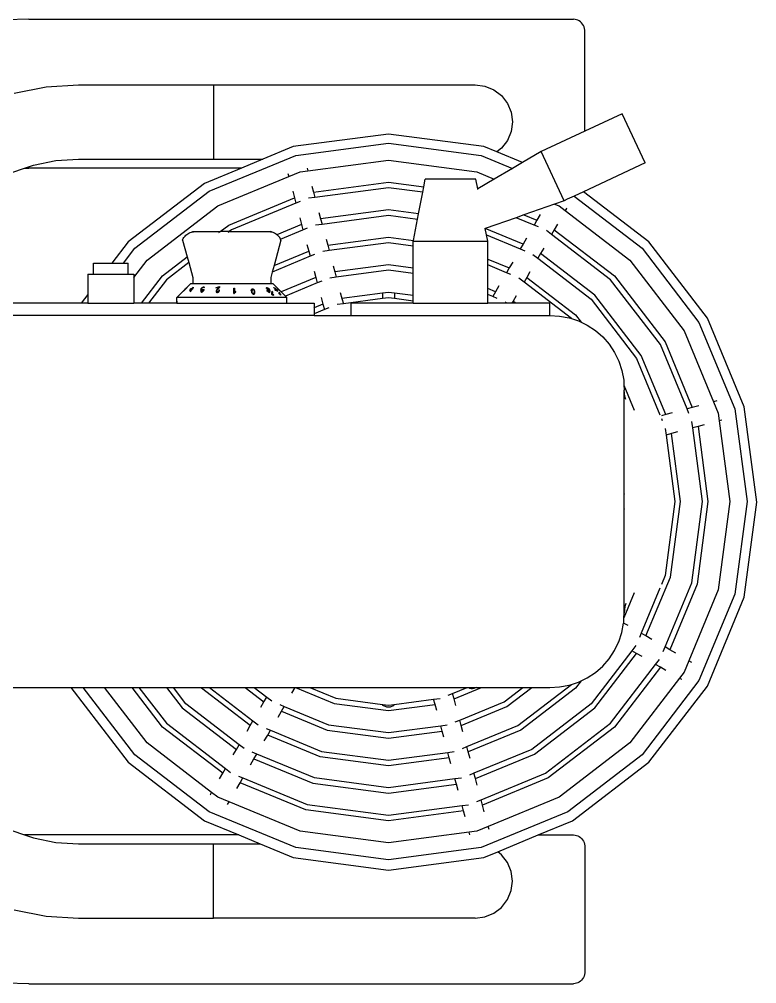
# Model space of a CAD drawing. Header units: centimetres. Extents: x -377814 to 22192, y -2203 to 213441.
# Drawn here: x 11869.94 to 11900.57, y -1903.89 to -1863.8 of the extents above; entities that cross this region are included whole.
import ezdxf

# ---------------------------------------------------------------- set-up
doc = ezdxf.new("R2010")
doc.units = ezdxf.units.CM
doc.header["$LTSCALE"] = 25.4
doc.layers.add('Maquinas', color=200, linetype='Continuous')

msp = doc.modelspace()

# ---------------------------------------------------------------- linework, layer by layer
at = {"layer": 'Maquinas'}
for p, q in [((11870.334, -1863.802), (11869.379, -1863.82)), ((11870.334, -1863.802), (11886.036, -1863.802)), ((11874.538, -1863.802), (11874.538, -1863.806)), ((11886.036, -1863.806), (11886.036, -1863.802)), ((11886.036, -1863.802), (11892.964, -1863.802)), ((11893.026, -1863.806), (11892.964, -1863.802)), ((11893.086, -1863.819), (11893.026, -1863.806)), ((11893.145, -1863.841), (11893.086, -1863.819)), ((11893.2, -1863.871), (11893.145, -1863.841)), ((11893.252, -1863.908), (11893.2, -1863.871)), ((11893.298, -1863.952), (11893.252, -1863.908)), ((11893.339, -1864.003), (11893.298, -1863.952)), ((11893.373, -1864.059), (11893.339, -1864.003)), ((11893.401, -1864.12), (11893.373, -1864.059)), ((11893.421, -1864.183), (11893.401, -1864.12)), ((11893.433, -1864.25), (11893.421, -1864.183)), ((11893.437, -1864.317), (11893.433, -1864.25)), ((11893.437, -1868.45), (11893.437, -1864.317)), ((11871.05, -1866.611), (11872.395, -1866.523)), ((11872.395, -1866.523), (11878.001, -1866.523)), ((11878.001, -1866.523), (11888.884, -1866.523)), ((11878.001, -1866.523), (11878.001, -1869.615)), ((11888.884, -1866.523), (11889.284, -1866.576)), ((11869.728, -1866.874), (11871.05, -1866.611)), ((11889.284, -1866.576), (11889.657, -1866.73)), ((11889.657, -1866.73), (11889.977, -1866.976)), ((11889.977, -1866.976), (11890.223, -1867.296)), ((11890.223, -1867.296), (11890.377, -1867.669)), ((11890.377, -1867.669), (11890.43, -1868.069)), ((11894.986, -1867.728), (11893.437, -1868.45)), ((11895.94, -1869.773), (11894.986, -1867.728)), ((11890.43, -1868.069), (11890.377, -1868.469)), ((11890.377, -1868.469), (11890.223, -1868.842)), ((11893.437, -1868.45), (11891.617, -1869.299)), ((11885.277, -1868.573), (11881.318, -1869.094)), ((11881.422, -1869.46), (11885.277, -1868.952)), ((11889.236, -1869.094), (11885.277, -1868.573)), ((11885.277, -1868.952), (11889.132, -1869.46)), ((11890.223, -1868.842), (11889.977, -1869.162)), ((11881.318, -1869.094), (11880.06, -1869.615)), ((11889.775, -1869.317), (11889.236, -1869.094)), ((11889.977, -1869.162), (11889.775, -1869.317)), ((11890.839, -1869.758), (11889.775, -1869.317)), ((11891.617, -1869.299), (11890.839, -1869.758)), ((11892.571, -1871.344), (11891.617, -1869.299)), ((11870.528, -1869.861), (11871.454, -1869.677)), ((11871.454, -1869.677), (11872.395, -1869.615)), ((11872.395, -1869.615), (11878.001, -1869.615)), ((11877.83, -1870.948), (11881.422, -1869.46)), ((11878.001, -1869.615), (11880.06, -1869.615)), ((11880.06, -1869.615), (11879.167, -1869.985)), ((11881.923, -1870.103), (11885.277, -1869.661)), ((11885.277, -1869.661), (11888.949, -1870.145)), ((11889.132, -1869.46), (11890.432, -1869.998)), ((11890.839, -1869.758), (11890.432, -1869.998)), ((11869.634, -1870.164), (11870.152, -1869.988)), ((11870.152, -1869.988), (11870.528, -1869.861)), ((11870.152, -1869.988), (11870.334, -1869.985)), ((11879.167, -1869.985), (11870.334, -1869.985)), ((11874.538, -1869.981), (11874.538, -1869.985)), ((11879.167, -1869.985), (11877.629, -1870.622)), ((11881.133, -1870.341), (11881.606, -1870.145)), ((11881.606, -1870.145), (11881.923, -1870.103)), ((11881.894, -1869.994), (11881.923, -1870.103)), ((11888.949, -1870.145), (11889.674, -1870.445)), ((11890.432, -1869.998), (11889.674, -1870.445)), ((11895.94, -1869.773), (11893.377, -1870.968)), ((11878.185, -1871.562), (11881.133, -1870.341)), ((11881.098, -1870.209), (11881.133, -1870.341)), ((11886.741, -1870.769), (11886.803, -1870.449)), ((11888.905, -1870.449), (11886.803, -1870.449)), ((11888.983, -1870.854), (11888.905, -1870.449)), ((11889.674, -1870.445), (11888.983, -1870.854)), ((11877.629, -1870.622), (11874.461, -1873.053)), ((11874.746, -1873.315), (11877.83, -1870.948)), ((11881.297, -1870.951), (11881.37, -1871.225)), ((11882.092, -1870.733), (11882.16, -1870.987)), ((11882.16, -1870.987), (11885.277, -1870.577)), ((11885.277, -1870.805), (11882.219, -1871.208)), ((11885.277, -1870.577), (11886.741, -1870.769)), ((11886.698, -1870.992), (11885.277, -1870.805)), ((11886.698, -1870.992), (11886.741, -1870.769)), ((11888.987, -1870.876), (11888.983, -1870.854)), ((11878.642, -1872.354), (11881.37, -1871.225)), ((11881.37, -1871.225), (11881.429, -1871.446)), ((11882.219, -1871.208), (11881.953, -1871.243)), ((11882.16, -1870.987), (11882.219, -1871.208)), ((11886.527, -1871.885), (11886.698, -1870.992)), ((11892.571, -1871.344), (11892.179, -1871.483)), ((11892.706, -1871.281), (11892.571, -1871.344)), ((11892.988, -1871.15), (11892.706, -1871.281)), ((11893.377, -1870.968), (11892.988, -1871.15)), ((11892.988, -1871.15), (11895.809, -1873.315)), ((11896.093, -1873.053), (11893.377, -1870.968)), ((11875.247, -1873.816), (11878.185, -1871.562)), ((11881.429, -1871.446), (11878.757, -1872.552)), ((11881.614, -1871.369), (11881.429, -1871.446)), ((11885.277, -1871.72), (11882.456, -1872.092)), ((11886.527, -1871.885), (11885.277, -1871.72)), ((11892.179, -1871.483), (11890.899, -1871.935)), ((11892.179, -1871.483), (11892.37, -1871.562)), ((11892.37, -1871.562), (11892.623, -1871.756)), ((11892.676, -1871.667), (11892.623, -1871.756)), ((11892.623, -1871.756), (11895.307, -1873.816)), ((11892.676, -1871.667), (11892.68, -1871.659)), ((11881.593, -1872.056), (11881.666, -1872.33)), ((11882.388, -1871.838), (11882.456, -1872.092)), ((11882.456, -1872.092), (11882.515, -1872.313)), ((11882.515, -1872.313), (11885.277, -1871.949)), ((11885.277, -1871.949), (11886.484, -1872.108)), ((11886.313, -1873.001), (11886.484, -1872.108)), ((11886.484, -1872.108), (11886.527, -1871.885)), ((11890.579, -1872.048), (11889.299, -1872.5)), ((11890.899, -1871.935), (11890.579, -1872.048)), ((11891.325, -1872.357), (11890.579, -1872.048)), ((11890.899, -1871.935), (11891.439, -1872.158)), ((11891.439, -1872.158), (11891.325, -1872.357)), ((11891.581, -1871.913), (11891.439, -1872.158)), ((11878.291, -1872.624), (11878.642, -1872.354)), ((11878.757, -1872.552), (11878.664, -1872.624)), ((11881.666, -1872.33), (11880.639, -1872.755)), ((11880.794, -1872.936), (11881.725, -1872.551)), ((11881.666, -1872.33), (11881.725, -1872.551)), ((11881.725, -1872.551), (11881.91, -1872.474)), ((11882.249, -1872.348), (11882.515, -1872.313)), ((11889.299, -1872.5), (11889.295, -1872.478)), ((11890.867, -1873.149), (11889.299, -1872.5)), ((11889.35, -1872.766), (11889.299, -1872.5)), ((11891.509, -1872.433), (11891.325, -1872.357)), ((11892.166, -1872.549), (11892.051, -1872.747)), ((11892.297, -1872.321), (11892.166, -1872.549)), ((11892.166, -1872.549), (11894.66, -1874.463)), ((11876.722, -1872.978), (11876.734, -1872.943)), ((11876.734, -1872.943), (11876.751, -1872.909)), ((11876.751, -1872.909), (11876.772, -1872.875)), ((11876.772, -1872.875), (11876.797, -1872.842)), ((11876.797, -1872.842), (11876.828, -1872.81)), ((11876.828, -1872.81), (11876.862, -1872.779)), ((11876.862, -1872.779), (11876.9, -1872.749)), ((11876.9, -1872.749), (11876.943, -1872.721)), ((11876.943, -1872.721), (11876.989, -1872.694)), ((11876.989, -1872.694), (11877.039, -1872.669)), ((11877.039, -1872.669), (11877.092, -1872.645)), ((11877.092, -1872.645), (11877.148, -1872.624)), ((11877.148, -1872.624), (11878.291, -1872.624)), ((11877.148, -1872.645), (11877.148, -1872.669)), ((11878.233, -1872.669), (11878.263, -1872.645)), ((11878.664, -1872.624), (11878.291, -1872.624)), ((11878.636, -1872.645), (11878.605, -1872.669)), ((11878.664, -1872.624), (11880.384, -1872.624)), ((11880.44, -1872.645), (11880.384, -1872.624)), ((11880.384, -1872.645), (11880.384, -1872.669)), ((11880.493, -1872.669), (11880.44, -1872.645)), ((11880.542, -1872.694), (11880.493, -1872.669)), ((11880.589, -1872.721), (11880.542, -1872.694)), ((11880.631, -1872.749), (11880.589, -1872.721)), ((11880.639, -1872.755), (11880.631, -1872.749)), ((11880.669, -1872.779), (11880.639, -1872.755)), ((11880.704, -1872.81), (11880.669, -1872.779)), ((11880.734, -1872.842), (11880.704, -1872.81)), ((11880.76, -1872.875), (11880.734, -1872.842)), ((11880.781, -1872.909), (11880.76, -1872.875)), ((11880.794, -1872.936), (11880.781, -1872.909)), ((11880.797, -1872.943), (11880.794, -1872.936)), ((11880.809, -1872.978), (11880.797, -1872.943)), ((11882.684, -1872.942), (11882.752, -1873.197)), ((11882.752, -1873.197), (11885.277, -1872.864)), ((11885.277, -1872.864), (11886.313, -1873.001)), ((11889.35, -1872.766), (11890.753, -1873.347)), ((11889.4, -1873.025), (11889.35, -1872.766)), ((11891.009, -1872.904), (11890.867, -1873.149)), ((11892.051, -1872.747), (11891.839, -1872.584)), ((11894.499, -1874.625), (11892.051, -1872.747)), ((11874.461, -1873.053), (11873.781, -1873.939)), ((11874.267, -1873.939), (11874.746, -1873.315)), ((11876.722, -1872.978), (11876.914, -1873.681)), ((11880.809, -1872.978), (11880.522, -1874.031)), ((11881.889, -1873.161), (11881.962, -1873.435)), ((11882.752, -1873.197), (11882.811, -1873.418)), ((11885.277, -1873.093), (11882.811, -1873.418)), ((11886.308, -1873.229), (11885.277, -1873.093)), ((11886.308, -1873.025), (11886.313, -1873.001)), ((11886.308, -1873.229), (11886.308, -1873.025)), ((11886.308, -1873.025), (11889.4, -1873.025)), ((11886.308, -1874.144), (11886.308, -1873.229)), ((11889.4, -1873.769), (11889.4, -1873.025)), ((11890.867, -1873.149), (11890.753, -1873.347)), ((11890.753, -1873.347), (11890.937, -1873.424)), ((11891.725, -1873.311), (11891.594, -1873.54)), ((11895.809, -1873.315), (11898.176, -1876.399)), ((11898.524, -1876.221), (11896.093, -1873.053)), ((11875.894, -1874.463), (11876.914, -1873.681)), ((11876.914, -1873.681), (11876.978, -1873.917)), ((11882.021, -1873.655), (11880.446, -1874.308)), ((11880.522, -1874.031), (11881.962, -1873.435)), ((11881.962, -1873.435), (11882.021, -1873.655)), ((11882.206, -1873.579), (11882.021, -1873.655)), ((11882.811, -1873.418), (11882.545, -1873.453)), ((11889.4, -1873.769), (11890.295, -1874.14)), ((11889.4, -1874.014), (11889.4, -1873.769)), ((11891.267, -1873.575), (11891.479, -1873.738)), ((11891.594, -1873.54), (11891.479, -1873.738)), ((11891.479, -1873.738), (11893.69, -1875.434)), ((11893.851, -1875.272), (11891.594, -1873.54)), ((11873.022, -1874.392), (11873.022, -1873.939)), ((11873.022, -1873.939), (11873.781, -1873.939)), ((11873.781, -1873.939), (11874.267, -1873.939)), ((11874.267, -1873.939), (11874.456, -1873.939)), ((11874.456, -1874.392), (11874.456, -1873.939)), ((11874.695, -1874.535), (11875.247, -1873.816)), ((11876.978, -1873.917), (11876.056, -1874.625)), ((11876.978, -1873.917), (11877.148, -1874.536)), ((11880.522, -1874.031), (11880.446, -1874.308)), ((11882.98, -1874.047), (11883.048, -1874.302)), ((11885.277, -1874.008), (11883.048, -1874.302)), ((11886.308, -1874.144), (11885.277, -1874.008)), ((11886.308, -1874.373), (11886.308, -1874.144)), ((11890.181, -1874.338), (11889.4, -1874.014)), ((11889.4, -1874.996), (11889.4, -1874.014)), ((11890.295, -1874.14), (11890.181, -1874.338)), ((11890.437, -1873.895), (11890.295, -1874.14)), ((11895.307, -1873.816), (11897.562, -1876.754)), ((11872.783, -1874.392), (11872.783, -1875.24)), ((11872.783, -1874.392), (11873.022, -1874.392)), ((11873.022, -1874.392), (11874.456, -1874.392)), ((11874.456, -1874.392), (11874.695, -1874.392)), ((11874.695, -1874.392), (11874.695, -1874.535)), ((11874.695, -1874.535), (11874.695, -1875.602)), ((11875.021, -1875.602), (11875.894, -1874.463)), ((11877.148, -1874.536), (11877.148, -1874.801)), ((11880.446, -1874.308), (11880.384, -1874.536)), ((11880.384, -1874.536), (11880.384, -1874.801)), ((11882.258, -1874.539), (11880.818, -1875.136)), ((11882.185, -1874.266), (11882.258, -1874.539)), ((11882.258, -1874.539), (11882.317, -1874.76)), ((11883.107, -1874.523), (11882.842, -1874.558)), ((11883.048, -1874.302), (11883.107, -1874.523)), ((11885.277, -1874.237), (11883.107, -1874.523)), ((11886.308, -1874.373), (11885.277, -1874.237)), ((11886.308, -1875.288), (11886.308, -1874.373)), ((11890.365, -1874.414), (11890.181, -1874.338)), ((11890.907, -1874.728), (11890.695, -1874.565)), ((11891.022, -1874.53), (11890.907, -1874.728)), ((11891.153, -1874.302), (11891.022, -1874.53)), ((11891.022, -1874.53), (11893.043, -1876.081)), ((11894.66, -1874.463), (11896.769, -1877.211)), ((11876.056, -1874.625), (11875.307, -1875.602)), ((11877.053, -1874.801), (11876.484, -1875.373)), ((11876.874, -1874.983), (11876.885, -1874.972)), ((11876.876, -1874.979), (11876.902, -1874.953)), ((11876.907, -1874.948), (11876.878, -1874.977)), ((11876.89, -1874.967), (11876.88, -1874.981)), ((11876.885, -1874.972), (11876.894, -1874.963)), ((11876.902, -1874.953), (11876.89, -1874.967)), ((11876.894, -1874.963), (11876.9, -1874.955)), ((11876.9, -1874.955), (11876.905, -1874.95)), ((11877.148, -1874.801), (11877.053, -1874.801)), ((11877.072, -1875.017), (11877.169, -1874.932)), ((11877.142, -1874.968), (11877.072, -1875.03)), ((11877.077, -1875.071), (11877.142, -1874.968)), ((11877.169, -1874.944), (11877.123, -1875.017)), ((11880.384, -1874.801), (11877.148, -1874.801)), ((11877.169, -1874.932), (11877.169, -1874.944)), ((11877.496, -1874.996), (11877.52, -1874.968)), ((11877.52, -1874.968), (11877.535, -1874.956)), ((11877.541, -1874.968), (11877.532, -1874.976)), ((11877.535, -1874.956), (11877.55, -1874.944)), ((11877.55, -1874.961), (11877.541, -1874.968)), ((11877.55, -1874.944), (11877.564, -1874.935)), ((11877.554, -1874.959), (11877.55, -1874.961)), ((11877.565, -1874.954), (11877.554, -1874.959)), ((11877.564, -1874.935), (11877.572, -1874.932)), ((11877.578, -1874.952), (11877.565, -1874.954)), ((11877.572, -1874.932), (11877.577, -1874.929)), ((11877.577, -1874.929), (11877.589, -1874.926)), ((11877.588, -1874.956), (11877.578, -1874.952)), ((11877.594, -1874.968), (11877.588, -1874.956)), ((11877.589, -1874.926), (11877.599, -1874.926)), ((11877.622, -1874.948), (11877.594, -1874.968)), ((11877.599, -1874.926), (11877.608, -1874.928)), ((11877.608, -1874.928), (11877.615, -1874.932)), ((11877.615, -1874.932), (11877.619, -1874.939)), ((11877.619, -1874.939), (11877.622, -1874.948)), ((11878.114, -1874.957), (11878.172, -1874.936)), ((11878.114, -1874.982), (11878.114, -1874.957)), ((11878.163, -1874.964), (11878.114, -1874.982)), ((11878.224, -1874.947), (11878.163, -1874.964)), ((11878.172, -1874.936), (11878.262, -1874.91)), ((11878.174, -1875.042), (11878.241, -1874.963)), ((11878.18, -1875.001), (11878.212, -1874.964)), ((11878.212, -1874.964), (11878.224, -1874.947)), ((11878.252, -1874.946), (11878.241, -1874.963)), ((11878.259, -1874.929), (11878.252, -1874.946)), ((11878.262, -1874.919), (11878.259, -1874.929)), ((11878.262, -1874.91), (11878.262, -1874.919)), ((11878.847, -1875.201), (11878.847, -1874.974)), ((11878.847, -1874.974), (11878.862, -1874.974)), ((11878.862, -1874.974), (11878.874, -1874.975)), ((11878.874, -1874.975), (11878.874, -1875.152)), ((11880.212, -1874.975), (11880.213, -1874.967)), ((11880.213, -1874.967), (11880.216, -1874.961)), ((11880.216, -1874.961), (11880.222, -1874.957)), ((11880.222, -1874.957), (11880.23, -1874.956)), ((11880.23, -1874.956), (11880.241, -1874.958)), ((11880.241, -1874.958), (11880.255, -1874.963)), ((11880.255, -1874.963), (11880.271, -1874.972)), ((11880.271, -1874.972), (11880.289, -1874.985)), ((11880.491, -1874.801), (11880.384, -1874.801)), ((11880.491, -1874.801), (11880.818, -1875.136)), ((11880.52, -1874.95), (11880.551, -1874.978)), ((11880.52, -1874.959), (11880.52, -1874.95)), ((11880.54, -1874.978), (11880.52, -1874.959)), ((11880.551, -1874.96), (11880.578, -1874.986)), ((11880.551, -1874.978), (11880.551, -1874.963)), ((11880.625, -1874.936), (11880.628, -1874.939)), ((11880.63, -1874.942), (11880.626, -1874.938)), ((11880.628, -1874.939), (11880.633, -1874.944)), ((11880.637, -1874.949), (11880.63, -1874.942)), ((11880.633, -1874.944), (11880.636, -1874.947)), ((11880.636, -1874.947), (11880.649, -1874.961)), ((11880.636, -1874.95), (11880.638, -1874.953)), ((11880.646, -1874.959), (11880.637, -1874.949)), ((11880.644, -1874.957), (11880.638, -1874.951)), ((11880.638, -1874.953), (11880.644, -1874.96)), ((11880.653, -1874.966), (11880.644, -1874.957)), ((11880.644, -1874.96), (11880.654, -1874.97)), ((11880.658, -1874.97), (11880.646, -1874.959)), ((11880.649, -1874.961), (11880.667, -1874.979)), ((11880.667, -1874.979), (11880.653, -1874.966)), ((11880.657, -1874.969), (11880.654, -1874.966)), ((11880.654, -1874.97), (11880.667, -1874.984)), ((11880.655, -1874.967), (11880.658, -1874.969)), ((11880.661, -1874.972), (11880.657, -1874.969)), ((11880.658, -1874.969), (11880.662, -1874.974)), ((11880.671, -1874.983), (11880.658, -1874.97)), ((11880.667, -1874.978), (11880.661, -1874.972)), ((11880.662, -1874.974), (11880.668, -1874.98)), ((11882.317, -1874.76), (11880.995, -1875.308)), ((11882.502, -1874.684), (11882.317, -1874.76)), ((11889.865, -1874.885), (11889.723, -1875.13)), ((11892.88, -1876.242), (11890.907, -1874.728)), ((11896.571, -1877.326), (11894.499, -1874.625)), ((11872.783, -1875.24), (11872.505, -1875.602)), ((11872.783, -1875.24), (11872.783, -1875.602)), ((11876.486, -1875.555), (11876.484, -1875.373)), ((11881.059, -1875.373), (11876.484, -1875.373)), ((11876.759, -1875.097), (11876.763, -1875.093)), ((11876.762, -1875.094), (11876.759, -1875.097)), ((11876.768, -1875.088), (11876.762, -1875.093)), ((11876.763, -1875.093), (11876.769, -1875.087)), ((11876.776, -1875.081), (11876.768, -1875.088)), ((11876.88, -1874.981), (11876.769, -1875.093)), ((11876.769, -1875.091), (11876.858, -1875.001)), ((11876.769, -1875.087), (11876.778, -1875.079)), ((11876.788, -1875.07), (11876.776, -1875.081)), ((11876.778, -1875.079), (11876.789, -1875.068)), ((11876.801, -1875.056), (11876.788, -1875.07)), ((11876.788, -1875.067), (11876.791, -1875.065)), ((11876.791, -1875.066), (11876.788, -1875.068)), ((11876.789, -1875.068), (11876.801, -1875.056)), ((11876.791, -1875.065), (11876.795, -1875.061)), ((11876.795, -1875.062), (11876.791, -1875.066)), ((11876.795, -1875.061), (11876.801, -1875.055)), ((11876.801, -1875.056), (11876.795, -1875.062)), ((11876.817, -1875.041), (11876.801, -1875.056)), ((11876.801, -1875.056), (11876.814, -1875.043)), ((11876.801, -1875.055), (11876.808, -1875.048)), ((11876.808, -1875.049), (11876.801, -1875.056)), ((11876.808, -1875.048), (11876.816, -1875.04)), ((11876.816, -1875.041), (11876.808, -1875.049)), ((11876.814, -1875.043), (11876.828, -1875.029)), ((11876.816, -1875.04), (11876.825, -1875.031)), ((11876.825, -1875.031), (11876.816, -1875.041)), ((11876.817, -1875.041), (11876.849, -1875.008)), ((11876.85, -1875.006), (11876.825, -1875.031)), ((11876.825, -1875.031), (11876.848, -1875.008)), ((11876.85, -1875.007), (11876.828, -1875.029)), ((11876.848, -1875.008), (11876.859, -1874.997)), ((11876.849, -1875.008), (11876.863, -1874.995)), ((11876.87, -1874.986), (11876.85, -1875.007)), ((11876.863, -1874.993), (11876.85, -1875.006)), ((11876.858, -1875.001), (11876.863, -1874.994)), ((11876.859, -1874.997), (11876.869, -1874.987)), ((11876.873, -1874.983), (11876.863, -1874.993)), ((11876.863, -1874.995), (11876.874, -1874.983)), ((11876.863, -1874.994), (11876.87, -1874.986)), ((11876.869, -1874.987), (11876.876, -1874.979)), ((11876.875, -1874.98), (11876.873, -1874.983)), ((11876.878, -1874.977), (11876.875, -1874.98)), ((11877.035, -1875.049), (11877.014, -1875.068)), ((11877.014, -1875.08), (11877.044, -1875.054)), ((11877.014, -1875.068), (11877.014, -1875.073)), ((11877.014, -1875.073), (11877.014, -1875.08)), ((11877.044, -1875.041), (11877.035, -1875.049)), ((11877.044, -1875.017), (11877.072, -1874.992)), ((11877.044, -1875.017), (11877.044, -1875.039)), ((11877.044, -1875.054), (11877.044, -1875.111)), ((11877.044, -1875.128), (11877.067, -1875.109)), ((11877.044, -1875.111), (11877.044, -1875.128)), ((11877.067, -1875.109), (11877.123, -1875.017)), ((11877.072, -1874.992), (11877.072, -1875.007)), ((11877.072, -1875.017), (11877.072, -1875.007)), ((11877.072, -1875.078), (11877.072, -1875.03)), ((11877.077, -1875.071), (11877.072, -1875.08)), ((11877.476, -1875.036), (11877.474, -1875.048)), ((11877.474, -1875.048), (11877.477, -1875.061)), ((11877.48, -1875.024), (11877.476, -1875.036)), ((11877.477, -1875.061), (11877.485, -1875.067)), ((11877.487, -1875.011), (11877.48, -1875.024)), ((11877.486, -1875.067), (11877.499, -1875.069)), ((11877.487, -1875.106), (11877.486, -1875.118)), ((11877.486, -1875.118), (11877.488, -1875.129)), ((11877.496, -1874.996), (11877.487, -1875.011)), ((11877.493, -1875.093), (11877.487, -1875.106)), ((11877.488, -1875.129), (11877.494, -1875.136)), ((11877.503, -1875.078), (11877.493, -1875.093)), ((11877.494, -1875.136), (11877.504, -1875.139)), ((11877.499, -1875.069), (11877.517, -1875.063)), ((11877.517, -1875.063), (11877.503, -1875.078)), ((11877.504, -1875.028), (11877.505, -1875.02)), ((11877.506, -1875.034), (11877.504, -1875.028)), ((11877.504, -1875.139), (11877.517, -1875.138)), ((11877.505, -1875.02), (11877.507, -1875.012)), ((11877.507, -1875.039), (11877.506, -1875.034)), ((11877.507, -1875.012), (11877.524, -1874.984)), ((11877.511, -1875.042), (11877.507, -1875.039)), ((11877.516, -1875.044), (11877.511, -1875.042)), ((11877.514, -1875.101), (11877.515, -1875.093)), ((11877.516, -1875.11), (11877.514, -1875.101)), ((11877.515, -1875.093), (11877.517, -1875.086)), ((11877.523, -1875.044), (11877.516, -1875.044)), ((11877.524, -1875.114), (11877.516, -1875.11)), ((11877.517, -1875.086), (11877.522, -1875.078)), ((11877.517, -1875.138), (11877.534, -1875.132)), ((11877.522, -1875.078), (11877.528, -1875.07)), ((11877.53, -1875.042), (11877.523, -1875.044)), ((11877.532, -1874.976), (11877.524, -1874.984)), ((11877.536, -1875.113), (11877.524, -1875.114)), ((11877.528, -1875.07), (11877.543, -1875.055)), ((11877.548, -1875.034), (11877.53, -1875.042)), ((11877.534, -1875.132), (11877.547, -1875.125)), ((11877.551, -1875.105), (11877.536, -1875.113)), ((11877.543, -1875.055), (11877.56, -1875.043)), ((11877.547, -1875.125), (11877.551, -1875.123)), ((11877.567, -1875.019), (11877.548, -1875.034)), ((11877.566, -1875.094), (11877.551, -1875.105)), ((11877.551, -1875.123), (11877.564, -1875.115)), ((11877.56, -1875.043), (11877.564, -1875.04)), ((11877.564, -1875.04), (11877.567, -1875.019)), ((11877.564, -1875.115), (11877.576, -1875.106)), ((11877.578, -1875.081), (11877.566, -1875.094)), ((11877.576, -1875.106), (11877.586, -1875.096)), ((11877.586, -1875.065), (11877.578, -1875.081)), ((11877.59, -1875.053), (11877.586, -1875.065)), ((11877.586, -1875.096), (11877.596, -1875.085)), ((11877.591, -1875.048), (11877.59, -1875.053)), ((11877.619, -1875.036), (11877.594, -1875.047)), ((11877.596, -1875.085), (11877.604, -1875.073)), ((11877.604, -1875.073), (11877.611, -1875.061)), ((11877.611, -1875.061), (11877.616, -1875.049)), ((11877.616, -1875.049), (11877.619, -1875.036)), ((11878.115, -1875.098), (11878.114, -1875.111)), ((11878.114, -1875.111), (11878.114, -1875.116)), ((11878.114, -1875.116), (11878.115, -1875.123)), ((11878.119, -1875.084), (11878.115, -1875.098)), ((11878.115, -1875.123), (11878.119, -1875.133)), ((11878.127, -1875.069), (11878.119, -1875.084)), ((11878.119, -1875.133), (11878.125, -1875.141)), ((11878.125, -1875.141), (11878.133, -1875.148)), ((11878.133, -1875.059), (11878.127, -1875.069)), ((11878.138, -1875.052), (11878.133, -1875.059)), ((11878.133, -1875.148), (11878.143, -1875.152)), ((11878.155, -1875.03), (11878.138, -1875.052)), ((11878.142, -1875.103), (11878.146, -1875.086)), ((11878.145, -1875.117), (11878.142, -1875.103)), ((11878.143, -1875.152), (11878.155, -1875.154)), ((11878.154, -1875.126), (11878.145, -1875.117)), ((11878.146, -1875.086), (11878.155, -1875.067)), ((11878.168, -1875.13), (11878.154, -1875.126)), ((11878.18, -1875.001), (11878.155, -1875.03)), ((11878.155, -1875.067), (11878.174, -1875.042)), ((11878.155, -1875.154), (11878.169, -1875.154)), ((11878.185, -1875.128), (11878.168, -1875.13)), ((11878.169, -1875.154), (11878.184, -1875.15)), ((11878.184, -1875.15), (11878.199, -1875.145)), ((11878.203, -1875.12), (11878.185, -1875.128)), ((11878.199, -1875.145), (11878.213, -1875.138)), ((11878.21, -1875.114), (11878.203, -1875.12)), ((11878.217, -1875.107), (11878.21, -1875.114)), ((11878.213, -1875.138), (11878.225, -1875.129)), ((11878.222, -1875.099), (11878.217, -1875.107)), ((11878.226, -1875.091), (11878.222, -1875.099)), ((11878.225, -1875.129), (11878.235, -1875.119)), ((11878.229, -1875.072), (11878.226, -1875.091)), ((11878.249, -1875.067), (11878.229, -1875.072)), ((11878.236, -1875.117), (11878.244, -1875.108)), ((11878.244, -1875.108), (11878.25, -1875.095)), ((11878.257, -1875.066), (11878.249, -1875.067)), ((11878.25, -1875.095), (11878.255, -1875.082)), ((11878.255, -1875.082), (11878.257, -1875.066)), ((11878.847, -1875.201), (11878.865, -1875.201)), ((11878.872, -1875.19), (11878.865, -1875.201)), ((11878.872, -1875.19), (11878.874, -1875.187)), ((11878.886, -1875.143), (11878.874, -1875.152)), ((11878.874, -1875.187), (11878.889, -1875.173)), ((11878.901, -1875.135), (11878.886, -1875.143)), ((11878.889, -1875.173), (11878.908, -1875.16)), ((11878.93, -1875.123), (11878.901, -1875.135)), ((11878.908, -1875.16), (11878.93, -1875.149)), ((11878.93, -1875.149), (11878.93, -1875.123)), ((11879.579, -1875.086), (11879.582, -1875.049)), ((11879.579, -1875.086), (11879.58, -1875.114)), ((11879.58, -1875.114), (11879.584, -1875.137)), ((11879.582, -1875.049), (11879.587, -1875.031)), ((11879.584, -1875.137), (11879.59, -1875.157)), ((11879.587, -1875.031), (11879.597, -1875.016)), ((11879.59, -1875.157), (11879.598, -1875.174)), ((11879.597, -1875.016), (11879.611, -1875.008)), ((11879.598, -1875.174), (11879.609, -1875.19)), ((11879.607, -1875.097), (11879.608, -1875.075)), ((11879.608, -1875.112), (11879.607, -1875.097)), ((11879.614, -1875.045), (11879.608, -1875.075)), ((11879.608, -1875.121), (11879.608, -1875.112)), ((11879.61, -1875.141), (11879.608, -1875.121)), ((11879.609, -1875.19), (11879.62, -1875.202)), ((11879.614, -1875.158), (11879.61, -1875.141)), ((11879.611, -1875.008), (11879.62, -1875.006)), ((11879.62, -1875.037), (11879.614, -1875.045)), ((11879.62, -1875.171), (11879.614, -1875.158)), ((11879.62, -1875.006), (11879.63, -1875.007)), ((11879.627, -1875.032), (11879.62, -1875.037)), ((11879.627, -1875.181), (11879.62, -1875.171)), ((11879.62, -1875.202), (11879.635, -1875.213)), ((11879.635, -1875.031), (11879.627, -1875.032)), ((11879.641, -1875.194), (11879.627, -1875.181)), ((11879.63, -1875.007), (11879.64, -1875.009)), ((11879.643, -1875.031), (11879.635, -1875.031)), ((11879.635, -1875.213), (11879.652, -1875.221)), ((11879.64, -1875.009), (11879.652, -1875.014)), ((11879.652, -1875.034), (11879.643, -1875.031)), ((11879.652, -1875.201), (11879.643, -1875.196)), ((11879.652, -1875.014), (11879.668, -1875.022)), ((11879.661, -1875.039), (11879.652, -1875.034)), ((11879.661, -1875.204), (11879.652, -1875.201)), ((11879.652, -1875.221), (11879.664, -1875.226)), ((11879.67, -1875.046), (11879.661, -1875.039)), ((11879.67, -1875.205), (11879.661, -1875.204)), ((11879.664, -1875.226), (11879.675, -1875.228)), ((11879.668, -1875.022), (11879.681, -1875.032)), ((11879.677, -1875.055), (11879.67, -1875.046)), ((11879.677, -1875.203), (11879.67, -1875.205)), ((11879.675, -1875.228), (11879.684, -1875.229)), ((11879.69, -1875.078), (11879.677, -1875.055)), ((11879.683, -1875.2), (11879.677, -1875.203)), ((11879.681, -1875.032), (11879.688, -1875.038)), ((11879.694, -1875.178), (11879.683, -1875.2)), ((11879.684, -1875.229), (11879.693, -1875.227)), ((11879.688, -1875.038), (11879.693, -1875.044)), ((11879.69, -1875.078), (11879.694, -1875.094)), ((11879.693, -1875.044), (11879.703, -1875.058)), ((11879.693, -1875.227), (11879.707, -1875.219)), ((11879.694, -1875.094), (11879.696, -1875.114)), ((11879.696, -1875.16), (11879.694, -1875.178)), ((11879.696, -1875.114), (11879.697, -1875.137)), ((11879.697, -1875.137), (11879.696, -1875.16)), ((11879.703, -1875.058), (11879.713, -1875.077)), ((11879.707, -1875.219), (11879.717, -1875.204)), ((11879.72, -1875.098), (11879.713, -1875.077)), ((11879.723, -1875.181), (11879.717, -1875.204)), ((11879.722, -1875.113), (11879.72, -1875.098)), ((11879.724, -1875.123), (11879.722, -1875.113)), ((11879.723, -1875.181), (11879.725, -1875.15)), ((11879.725, -1875.15), (11879.724, -1875.123)), ((11880.213, -1874.987), (11880.212, -1874.975)), ((11880.217, -1874.999), (11880.213, -1874.987)), ((11880.232, -1875.026), (11880.217, -1874.999)), ((11880.312, -1875.131), (11880.222, -1875.064)), ((11880.222, -1875.064), (11880.222, -1875.082)), ((11880.222, -1875.082), (11880.334, -1875.165)), ((11880.232, -1875.026), (11880.243, -1875.04)), ((11880.242, -1874.99), (11880.241, -1874.997)), ((11880.241, -1874.997), (11880.242, -1875.004)), ((11880.244, -1874.985), (11880.242, -1874.99)), ((11880.242, -1875.004), (11880.248, -1875.021)), ((11880.243, -1875.04), (11880.255, -1875.053)), ((11880.249, -1874.983), (11880.244, -1874.985)), ((11880.254, -1875.031), (11880.248, -1875.021)), ((11880.255, -1874.983), (11880.249, -1874.983)), ((11880.261, -1875.04), (11880.254, -1875.031)), ((11880.262, -1874.984), (11880.255, -1874.983)), ((11880.255, -1875.053), (11880.268, -1875.065)), ((11880.27, -1875.049), (11880.261, -1875.04)), ((11880.27, -1874.987), (11880.262, -1874.984)), ((11880.268, -1875.065), (11880.282, -1875.077)), ((11880.279, -1874.993), (11880.27, -1874.987)), ((11880.279, -1875.058), (11880.27, -1875.049)), ((11880.289, -1875), (11880.279, -1874.993)), ((11880.289, -1875.067), (11880.279, -1875.058)), ((11880.282, -1875.077), (11880.293, -1875.084)), ((11880.289, -1874.985), (11880.303, -1874.997)), ((11880.304, -1875.013), (11880.289, -1875)), ((11880.302, -1875.076), (11880.289, -1875.067)), ((11880.293, -1875.084), (11880.295, -1875.086)), ((11880.295, -1875.086), (11880.303, -1875.091)), ((11880.313, -1875.082), (11880.302, -1875.076)), ((11880.303, -1875.091), (11880.324, -1875.101)), ((11880.317, -1875.029), (11880.304, -1875.013)), ((11880.305, -1874.999), (11880.328, -1875.023)), ((11880.318, -1875.116), (11880.312, -1875.131)), ((11880.323, -1875.085), (11880.313, -1875.082)), ((11880.317, -1875.029), (11880.326, -1875.044)), ((11880.324, -1875.101), (11880.318, -1875.116)), ((11880.33, -1875.085), (11880.323, -1875.085)), ((11880.326, -1875.044), (11880.332, -1875.06)), ((11880.339, -1875.036), (11880.328, -1875.023)), ((11880.356, -1875.107), (11880.33, -1875.085)), ((11880.332, -1875.06), (11880.361, -1875.082)), ((11880.334, -1875.165), (11880.341, -1875.146)), ((11880.347, -1875.048), (11880.339, -1875.036)), ((11880.341, -1875.146), (11880.356, -1875.107)), ((11880.354, -1875.06), (11880.347, -1875.048)), ((11880.358, -1875.071), (11880.355, -1875.061)), ((11880.361, -1875.082), (11880.358, -1875.071)), ((11880.459, -1875.127), (11880.432, -1875.105)), ((11880.432, -1875.105), (11880.432, -1875.158)), ((11880.432, -1875.242), (11880.432, -1875.158)), ((11880.432, -1875.242), (11880.449, -1875.256)), ((11880.449, -1875.256), (11880.459, -1875.254)), ((11880.459, -1875.127), (11880.459, -1875.191)), ((11880.459, -1875.232), (11880.459, -1875.193)), ((11880.471, -1875.235), (11880.459, -1875.232)), ((11880.459, -1875.254), (11880.474, -1875.256)), ((11880.485, -1875.241), (11880.471, -1875.235)), ((11880.474, -1875.256), (11880.493, -1875.262)), ((11880.505, -1875.25), (11880.485, -1875.241)), ((11880.493, -1875.262), (11880.514, -1875.272)), ((11880.514, -1875.255), (11880.505, -1875.25)), ((11880.514, -1875.262), (11880.514, -1875.255)), ((11880.514, -1875.272), (11880.514, -1875.262)), ((11880.551, -1874.987), (11880.54, -1874.978)), ((11880.551, -1874.987), (11880.551, -1875.008)), ((11880.551, -1875.008), (11880.551, -1875.044)), ((11880.551, -1875.044), (11880.573, -1875.065)), ((11880.573, -1875.065), (11880.616, -1875.079)), ((11880.578, -1874.992), (11880.578, -1874.986)), ((11880.578, -1875.004), (11880.578, -1874.992)), ((11880.676, -1875.096), (11880.578, -1875.004)), ((11880.578, -1875.013), (11880.649, -1875.08)), ((11880.578, -1875.038), (11880.578, -1875.013)), ((11880.578, -1875.051), (11880.578, -1875.038)), ((11880.596, -1875.057), (11880.578, -1875.051)), ((11880.649, -1875.08), (11880.596, -1875.057)), ((11880.616, -1875.079), (11880.676, -1875.105)), ((11880.667, -1874.982), (11880.664, -1874.979)), ((11880.665, -1874.979), (11880.668, -1874.981)), ((11880.675, -1874.99), (11880.667, -1874.982)), ((11880.667, -1874.984), (11880.684, -1875.001)), ((11880.673, -1874.985), (11880.668, -1874.979)), ((11880.668, -1874.98), (11880.675, -1874.987)), ((11880.668, -1874.981), (11880.672, -1874.986)), ((11880.685, -1874.998), (11880.671, -1874.983)), ((11880.672, -1874.986), (11880.678, -1874.992)), ((11880.681, -1874.992), (11880.673, -1874.985)), ((11880.675, -1874.987), (11880.683, -1874.995)), ((11880.686, -1875.002), (11880.675, -1874.99)), ((11880.676, -1875.105), (11880.676, -1875.096)), ((11880.678, -1874.992), (11880.693, -1875.006)), ((11880.698, -1875.01), (11880.681, -1874.992)), ((11880.683, -1874.995), (11880.691, -1875.004)), ((11880.684, -1875.001), (11880.702, -1875.019)), ((11880.701, -1875.014), (11880.685, -1874.998)), ((11880.701, -1875.017), (11880.686, -1875.002)), ((11880.691, -1875.004), (11880.701, -1875.013)), ((11880.693, -1875.006), (11880.71, -1875.023)), ((11880.718, -1875.029), (11880.698, -1875.01)), ((11880.701, -1875.013), (11880.716, -1875.028)), ((11880.715, -1875.028), (11880.701, -1875.014)), ((11880.716, -1875.032), (11880.701, -1875.017)), ((11880.702, -1875.019), (11880.715, -1875.032)), ((11880.71, -1875.023), (11880.715, -1875.028)), ((11880.728, -1875.041), (11880.715, -1875.028)), ((11880.715, -1875.028), (11880.718, -1875.029)), ((11880.715, -1875.032), (11880.726, -1875.043)), ((11880.716, -1875.028), (11880.728, -1875.041)), ((11880.728, -1875.044), (11880.716, -1875.032)), ((11880.726, -1875.043), (11880.737, -1875.054)), ((11880.728, -1875.041), (11880.738, -1875.051)), ((11880.739, -1875.053), (11880.728, -1875.041)), ((11880.737, -1875.052), (11880.728, -1875.044)), ((11880.742, -1875.056), (11880.737, -1875.052)), ((11880.737, -1875.054), (11880.746, -1875.063)), ((11880.738, -1875.051), (11880.745, -1875.057)), ((11880.738, -1875.14), (11880.738, -1875.161)), ((11880.765, -1875.166), (11880.738, -1875.14)), ((11880.738, -1875.211), (11880.738, -1875.161)), ((11880.738, -1875.211), (11880.738, -1875.216)), ((11880.738, -1875.216), (11880.755, -1875.233)), ((11880.75, -1875.063), (11880.739, -1875.053)), ((11880.769, -1875.084), (11880.742, -1875.056)), ((11880.745, -1875.057), (11880.772, -1875.085)), ((11880.746, -1875.063), (11880.755, -1875.071)), ((11880.759, -1875.071), (11880.75, -1875.063)), ((11880.755, -1875.071), (11880.761, -1875.077)), ((11880.758, -1875.233), (11880.765, -1875.236)), ((11880.765, -1875.078), (11880.759, -1875.071)), ((11880.761, -1875.077), (11880.766, -1875.082)), ((11880.77, -1875.082), (11880.765, -1875.078)), ((11880.765, -1875.19), (11880.765, -1875.166)), ((11880.765, -1875.19), (11880.765, -1875.224)), ((11880.777, -1875.231), (11880.765, -1875.224)), ((11880.765, -1875.236), (11880.78, -1875.245)), ((11880.766, -1875.082), (11880.769, -1875.084)), ((11880.772, -1875.085), (11880.77, -1875.082)), ((11880.791, -1875.242), (11880.777, -1875.231)), ((11880.78, -1875.245), (11880.799, -1875.257)), ((11880.82, -1875.264), (11880.791, -1875.242)), ((11880.799, -1875.257), (11880.82, -1875.273)), ((11880.818, -1875.136), (11880.995, -1875.308)), ((11880.82, -1875.273), (11880.82, -1875.264)), ((11880.843, -1875.155), (11880.843, -1875.161)), ((11880.871, -1875.185), (11880.843, -1875.157)), ((11880.843, -1875.161), (11880.861, -1875.179)), ((11880.861, -1875.179), (11880.871, -1875.188)), ((11880.871, -1875.186), (11880.871, -1875.183)), ((11880.897, -1875.212), (11880.871, -1875.186)), ((11880.885, -1875.202), (11880.871, -1875.188)), ((11880.885, -1875.202), (11880.904, -1875.22)), ((11880.926, -1875.24), (11880.897, -1875.212)), ((11880.904, -1875.22), (11880.926, -1875.242)), ((11880.995, -1875.308), (11880.991, -1875.31)), ((11880.995, -1875.308), (11881.059, -1875.373)), ((11881.059, -1875.602), (11881.059, -1875.373)), ((11882.481, -1875.371), (11882.554, -1875.644)), ((11883.276, -1875.152), (11883.344, -1875.407)), ((11885.026, -1875.185), (11883.344, -1875.407)), ((11885.277, -1875.152), (11885.026, -1875.185)), ((11885.026, -1875.185), (11885.026, -1875.414)), ((11885.526, -1875.185), (11885.277, -1875.152)), ((11886.308, -1875.288), (11885.526, -1875.185)), ((11885.526, -1875.185), (11885.526, -1875.414)), ((11886.308, -1875.517), (11886.308, -1875.288)), ((11889.723, -1875.13), (11889.4, -1874.996)), ((11889.4, -1875.242), (11889.4, -1874.996)), ((11889.609, -1875.329), (11889.4, -1875.242)), ((11889.4, -1875.602), (11889.4, -1875.242)), ((11889.723, -1875.13), (11889.609, -1875.329)), ((11889.793, -1875.405), (11889.609, -1875.329)), ((11890.581, -1875.293), (11890.45, -1875.521)), ((11895.778, -1877.783), (11893.851, -1875.272)), ((11872.505, -1875.602), (11865.696, -1875.602)), ((11872.783, -1875.602), (11872.505, -1875.602)), ((11872.783, -1875.602), (11874.695, -1875.602)), ((11875.021, -1875.602), (11874.695, -1875.602)), ((11875.307, -1875.602), (11875.021, -1875.602)), ((11876.45, -1875.602), (11875.307, -1875.602)), ((11876.486, -1875.555), (11876.45, -1875.602)), ((11876.487, -1875.602), (11876.45, -1875.602)), ((11876.498, -1875.539), (11876.486, -1875.555)), ((11876.487, -1875.602), (11876.486, -1875.555)), ((11876.487, -1875.602), (11881.059, -1875.602)), ((11881.059, -1875.602), (11882.186, -1875.602)), ((11882.186, -1875.602), (11882.186, -1875.797)), ((11882.554, -1875.644), (11882.186, -1875.797)), ((11882.554, -1875.644), (11882.613, -1875.865)), ((11883.403, -1875.628), (11883.138, -1875.663)), ((11883.344, -1875.407), (11883.403, -1875.628)), ((11885.026, -1875.414), (11883.403, -1875.628)), ((11886.308, -1875.602), (11883.731, -1875.602)), ((11883.731, -1876.117), (11883.731, -1875.602)), ((11885.277, -1875.381), (11885.026, -1875.414)), ((11885.526, -1875.414), (11885.277, -1875.381)), ((11886.308, -1875.517), (11885.526, -1875.414)), ((11886.308, -1875.602), (11886.308, -1875.517)), ((11886.308, -1875.602), (11889.4, -1875.602)), ((11890.182, -1875.602), (11889.4, -1875.602)), ((11890.182, -1875.602), (11890.123, -1875.556)), ((11890.403, -1875.602), (11890.182, -1875.602)), ((11890.45, -1875.521), (11890.403, -1875.602)), ((11890.555, -1875.602), (11890.403, -1875.602)), ((11890.555, -1875.602), (11890.45, -1875.521)), ((11891.976, -1875.602), (11890.555, -1875.602)), ((11891.976, -1876.117), (11891.976, -1875.602)), ((11893.69, -1875.434), (11895.58, -1877.898)), ((11882.186, -1876.117), (11863.635, -1876.117)), ((11882.186, -1875.797), (11882.172, -1875.803)), ((11882.186, -1876.043), (11882.172, -1876.048)), ((11882.186, -1875.797), (11882.186, -1876.043)), ((11882.613, -1875.865), (11882.186, -1876.043)), ((11882.186, -1876.043), (11882.186, -1876.117)), ((11882.186, -1876.117), (11882.838, -1876.117)), ((11882.798, -1875.789), (11882.613, -1875.865)), ((11882.838, -1876.117), (11883.731, -1876.117)), ((11883.731, -1876.117), (11891.976, -1876.117)), ((11891.976, -1876.117), (11892.382, -1876.136)), ((11892.382, -1876.136), (11892.782, -1876.21)), ((11893.043, -1876.081), (11893.28, -1876.39)), ((11892.782, -1876.21), (11892.88, -1876.242)), ((11892.88, -1876.242), (11893.168, -1876.336)), ((11893.168, -1876.336), (11893.28, -1876.39)), ((11893.28, -1876.39), (11893.534, -1876.513)), ((11893.534, -1876.513), (11893.874, -1876.737)), ((11898.176, -1876.399), (11899.664, -1879.991)), ((11900.052, -1879.91), (11898.524, -1876.221)), ((11893.874, -1876.737), (11894.18, -1877.005)), ((11897.562, -1876.754), (11898.783, -1879.702)), ((11894.18, -1877.005), (11894.447, -1877.311)), ((11894.447, -1877.311), (11894.671, -1877.65)), ((11897.678, -1879.998), (11896.571, -1877.326)), ((11896.769, -1877.211), (11897.899, -1879.939)), ((11894.671, -1877.65), (11894.848, -1878.016)), ((11894.848, -1878.016), (11894.975, -1878.403)), ((11895.58, -1877.898), (11896.55, -1880.239)), ((11896.794, -1880.235), (11895.778, -1877.783)), ((11894.975, -1878.403), (11895.048, -1878.803)), ((11895.048, -1878.803), (11895.053, -1878.996)), ((11895.053, -1878.996), (11895.057, -1879.006)), ((11895.057, -1879.006), (11895.487, -1880.044)), ((11895.057, -1879.006), (11895.068, -1879.209)), ((11895.068, -1879.209), (11895.068, -1879.215)), ((11895.075, -1879.344), (11895.068, -1879.215)), ((11895.068, -1880.697), (11895.068, -1879.215)), ((11895.1, -1879.477), (11895.075, -1879.344)), ((11895.142, -1879.605), (11895.1, -1879.477)), ((11898.915, -1879.667), (11898.783, -1879.702)), ((11898.783, -1879.702), (11898.979, -1880.175)), ((11897.067, -1880.162), (11896.794, -1880.235)), ((11897.899, -1879.939), (11897.678, -1879.998)), ((11897.754, -1880.183), (11897.678, -1879.998)), ((11898.172, -1879.865), (11897.899, -1879.939)), ((11898.979, -1880.175), (11899.02, -1880.492)), ((11899.664, -1879.991), (11900.171, -1883.846)), ((11900.573, -1883.869), (11900.052, -1879.91)), ((11896.794, -1880.235), (11896.614, -1880.283)), ((11896.614, -1880.392), (11896.649, -1880.479)), ((11897.916, -1880.788), (11897.881, -1880.522)), ((11899.121, -1880.466), (11899.02, -1880.492)), ((11899.02, -1880.492), (11899.462, -1883.846)), ((11899.129, -1880.463), (11899.121, -1880.466)), ((11895.068, -1881.551), (11895.068, -1880.697)), ((11896.776, -1880.818), (11896.811, -1881.084)), ((11897.286, -1880.957), (11897.032, -1881.025)), ((11898.136, -1880.729), (11897.916, -1880.788)), ((11898.318, -1883.846), (11897.916, -1880.788)), ((11898.391, -1880.66), (11898.136, -1880.729)), ((11898.136, -1880.729), (11898.547, -1883.846)), ((11897.032, -1881.025), (11896.811, -1881.084)), ((11896.811, -1881.084), (11897.174, -1883.846)), ((11897.403, -1883.846), (11897.032, -1881.025)), ((11895.068, -1883.486), (11895.068, -1881.551)), ((11895.075, -1883.54), (11895.068, -1883.486)), ((11895.068, -1884.206), (11895.068, -1883.486)), ((11895.068, -1884.206), (11895.075, -1884.152)), ((11897.174, -1883.846), (11896.769, -1886.925)), ((11896.99, -1886.985), (11897.403, -1883.846)), ((11897.874, -1887.221), (11898.318, -1883.846)), ((11898.547, -1883.846), (11898.095, -1887.281)), ((11899.462, -1883.846), (11898.979, -1887.517)), ((11900.171, -1883.846), (11899.664, -1887.701)), ((11900.052, -1887.828), (11900.573, -1883.869)), ((11895.068, -1888.478), (11895.068, -1884.206)), ((11895.974, -1889.436), (11896.99, -1886.985)), ((11896.769, -1886.925), (11896.614, -1887.3)), ((11896.767, -1889.894), (11897.874, -1887.221)), ((11898.095, -1887.281), (11896.965, -1890.008)), ((11895.487, -1887.648), (11895.058, -1888.685)), ((11896.55, -1887.453), (11895.776, -1889.322)), ((11898.979, -1887.517), (11897.758, -1890.466)), ((11899.664, -1887.701), (11898.176, -1891.293)), ((11895.142, -1888.087), (11895.1, -1888.216)), ((11898.524, -1891.517), (11900.052, -1887.828)), ((11895.058, -1888.685), (11895.067, -1888.484)), ((11895.068, -1888.478), (11895.067, -1888.484)), ((11895.075, -1888.349), (11895.068, -1888.478)), ((11895.1, -1888.216), (11895.075, -1888.349)), ((11894.975, -1889.29), (11895.043, -1888.898)), ((11895.043, -1888.898), (11895.048, -1888.89)), ((11895.229, -1889.006), (11895.043, -1888.898)), ((11895.048, -1888.89), (11895.05, -1888.704)), ((11895.05, -1888.704), (11895.058, -1888.685)), ((11894.848, -1889.676), (11894.975, -1889.29)), ((11895.776, -1889.322), (11895.7, -1889.506)), ((11895.974, -1889.436), (11895.776, -1889.322)), ((11894.671, -1890.042), (11894.825, -1889.724)), ((11894.825, -1889.724), (11894.848, -1889.676)), ((11896.22, -1889.578), (11895.974, -1889.436)), ((11895.386, -1890.048), (11893.69, -1892.259)), ((11893.851, -1892.42), (11895.584, -1890.163)), ((11894.447, -1890.381), (11894.671, -1890.042)), ((11895.549, -1889.836), (11895.386, -1890.048)), ((11895.584, -1890.163), (11895.386, -1890.048)), ((11895.812, -1890.294), (11895.584, -1890.163)), ((11896.69, -1890.078), (11896.767, -1889.894)), ((11896.965, -1890.008), (11896.767, -1889.894)), ((11897.21, -1890.15), (11896.965, -1890.008)), ((11894.18, -1890.687), (11894.447, -1890.381)), ((11896.376, -1890.62), (11896.54, -1890.408)), ((11897.758, -1890.466), (11897.562, -1890.939)), ((11897.876, -1890.534), (11897.758, -1890.466)), ((11893.534, -1891.179), (11893.874, -1890.955)), ((11893.874, -1890.955), (11894.18, -1890.687)), ((11894.499, -1893.067), (11896.376, -1890.62)), ((11896.575, -1890.735), (11894.66, -1893.229)), ((11896.575, -1890.735), (11896.376, -1890.62)), ((11896.803, -1890.866), (11896.575, -1890.735)), ((11897.562, -1890.939), (11897.367, -1891.192)), ((11892.88, -1891.451), (11893.168, -1891.356)), ((11893.28, -1891.302), (11893.043, -1891.611)), ((11893.168, -1891.356), (11893.28, -1891.302)), ((11893.28, -1891.302), (11893.534, -1891.179)), ((11897.367, -1891.192), (11895.307, -1893.876)), ((11898.176, -1891.293), (11895.809, -1894.378)), ((11897.457, -1891.245), (11897.367, -1891.192)), ((11897.465, -1891.249), (11897.457, -1891.245)), ((11865.696, -1891.575), (11872.075, -1891.575)), ((11872.075, -1891.575), (11874.461, -1894.685)), ((11872.075, -1891.575), (11872.595, -1891.575)), ((11874.746, -1894.378), (11872.595, -1891.575)), ((11872.595, -1891.575), (11873.482, -1891.575)), ((11875.247, -1893.876), (11873.482, -1891.575)), ((11873.482, -1891.575), (11874.625, -1891.575)), ((11875.894, -1893.229), (11874.625, -1891.575)), ((11874.625, -1891.575), (11874.911, -1891.575)), ((11874.911, -1891.575), (11876.056, -1893.067)), ((11874.911, -1891.575), (11876.055, -1891.575)), ((11876.055, -1891.575), (11876.703, -1892.42)), ((11876.055, -1891.575), (11876.341, -1891.575)), ((11876.865, -1892.259), (11876.341, -1891.575)), ((11876.341, -1891.575), (11877.484, -1891.575)), ((11877.512, -1891.611), (11877.484, -1891.575)), ((11877.484, -1891.575), (11877.838, -1891.575)), ((11879.533, -1893.162), (11877.512, -1891.611)), ((11877.838, -1891.575), (11879.647, -1892.964)), ((11877.838, -1891.575), (11879.328, -1891.575)), ((11879.328, -1891.575), (11880.105, -1892.171)), ((11879.328, -1891.575), (11879.701, -1891.575)), ((11879.701, -1891.575), (11880.219, -1891.973)), ((11879.701, -1891.575), (11880.498, -1891.575)), ((11880.498, -1891.575), (11881.401, -1891.575)), ((11881.262, -1891.816), (11881.401, -1891.575)), ((11881.401, -1891.575), (11881.414, -1891.575)), ((11881.414, -1891.575), (11883.027, -1892.244)), ((11881.414, -1891.575), (11882.006, -1891.575)), ((11882.006, -1891.575), (11883.086, -1892.023)), ((11882.006, -1891.575), (11887.716, -1891.575)), ((11887.716, -1891.575), (11888.548, -1891.575)), ((11887.941, -1891.827), (11888.548, -1891.575)), ((11888, -1892.048), (11889.141, -1891.575)), ((11888.548, -1891.575), (11888.608, -1891.575)), ((11888.624, -1891.597), (11888.608, -1891.575)), ((11888.608, -1891.575), (11888.918, -1891.575)), ((11888.662, -1891.618), (11888.624, -1891.597)), ((11888.71, -1891.628), (11888.662, -1891.618)), ((11888.767, -1891.627), (11888.71, -1891.628)), ((11888.828, -1891.615), (11888.767, -1891.627)), ((11888.888, -1891.592), (11888.828, -1891.615)), ((11888.918, -1891.575), (11888.888, -1891.592)), ((11888.918, -1891.575), (11889.141, -1891.575)), ((11889.141, -1891.575), (11890.854, -1891.575)), ((11890.082, -1892.168), (11890.854, -1891.575)), ((11890.196, -1892.366), (11891.226, -1891.575)), ((11890.654, -1893.159), (11892.88, -1891.451)), ((11893.043, -1891.611), (11890.768, -1893.357)), ((11890.854, -1891.575), (11891.226, -1891.575)), ((11891.226, -1891.575), (11891.976, -1891.575)), ((11891.976, -1891.575), (11892.382, -1891.556)), ((11892.382, -1891.556), (11892.782, -1891.482)), ((11892.782, -1891.482), (11892.88, -1891.451)), ((11896.093, -1894.685), (11898.524, -1891.517)), ((11879.973, -1892.4), (11880.105, -1892.171)), ((11880.105, -1892.171), (11880.219, -1891.973)), ((11880.219, -1891.973), (11880.432, -1892.136)), ((11883.086, -1892.023), (11885.033, -1892.279)), ((11885.519, -1892.279), (11887.151, -1892.065)), ((11887.151, -1892.065), (11887.417, -1892.03)), ((11887.211, -1892.286), (11887.151, -1892.065)), ((11887.757, -1891.903), (11887.941, -1891.827)), ((11888, -1892.048), (11887.941, -1891.827)), ((11888.074, -1892.321), (11888, -1892.048)), ((11888.237, -1892.932), (11890.082, -1892.168)), ((11876.703, -1892.42), (11878.961, -1894.153)), ((11879.075, -1893.955), (11876.865, -1892.259)), ((11880.69, -1892.807), (11880.831, -1892.562)), ((11880.761, -1892.287), (11880.946, -1892.364)), ((11880.831, -1892.562), (11880.946, -1892.364)), ((11880.831, -1892.562), (11882.731, -1893.349)), ((11880.946, -1892.364), (11882.79, -1893.128)), ((11883.027, -1892.244), (11885.277, -1892.54)), ((11885.035, -1892.286), (11885.033, -1892.279)), ((11885.033, -1892.279), (11885.277, -1892.311)), ((11885.06, -1892.321), (11885.035, -1892.286)), ((11885.1, -1892.351), (11885.06, -1892.321)), ((11885.151, -1892.374), (11885.1, -1892.351)), ((11885.212, -1892.389), (11885.151, -1892.374)), ((11885.276, -1892.394), (11885.212, -1892.389)), ((11885.341, -1892.389), (11885.276, -1892.394)), ((11885.277, -1892.311), (11885.519, -1892.279)), ((11885.277, -1892.54), (11887.211, -1892.286)), ((11885.401, -1892.374), (11885.341, -1892.389)), ((11885.453, -1892.351), (11885.401, -1892.374)), ((11885.493, -1892.321), (11885.453, -1892.351)), ((11885.518, -1892.286), (11885.493, -1892.321)), ((11885.519, -1892.279), (11885.518, -1892.286)), ((11887.279, -1892.54), (11887.211, -1892.286)), ((11888.296, -1893.153), (11890.196, -1892.366)), ((11893.69, -1892.259), (11891.226, -1894.149)), ((11891.34, -1894.347), (11893.851, -1892.42)), ((11879.533, -1893.162), (11879.647, -1892.964)), ((11879.647, -1892.964), (11879.86, -1893.127)), ((11888.053, -1893.008), (11888.237, -1892.932)), ((11888.296, -1893.153), (11888.237, -1892.932)), ((11878.389, -1895.143), (11875.894, -1893.229)), ((11876.056, -1893.067), (11878.503, -1894.945)), ((11879.401, -1893.39), (11879.533, -1893.162)), ((11880.189, -1893.278), (11880.374, -1893.354)), ((11880.259, -1893.553), (11880.374, -1893.354)), ((11880.374, -1893.354), (11882.494, -1894.233)), ((11882.731, -1893.349), (11885.277, -1893.684)), ((11882.79, -1893.128), (11885.277, -1893.455)), ((11885.277, -1893.455), (11887.447, -1893.17)), ((11885.277, -1893.684), (11887.507, -1893.391)), ((11887.447, -1893.17), (11887.713, -1893.135)), ((11887.507, -1893.391), (11887.447, -1893.17)), ((11887.575, -1893.645), (11887.507, -1893.391)), ((11888.37, -1893.426), (11888.296, -1893.153)), ((11888.533, -1894.037), (11890.654, -1893.159)), ((11890.768, -1893.357), (11888.593, -1894.258)), ((11891.798, -1895.14), (11894.499, -1893.067)), ((11894.66, -1893.229), (11891.912, -1895.338)), ((11880.118, -1893.798), (11880.259, -1893.553)), ((11882.435, -1894.454), (11880.259, -1893.553)), ((11877.931, -1895.936), (11875.247, -1893.876)), ((11878.829, -1894.381), (11878.961, -1894.153)), ((11878.961, -1894.153), (11879.075, -1893.955)), ((11879.288, -1894.118), (11879.075, -1893.955)), ((11888.349, -1894.113), (11888.533, -1894.037)), ((11888.593, -1894.258), (11888.533, -1894.037)), ((11891.226, -1894.149), (11888.829, -1895.142)), ((11895.307, -1893.876), (11892.37, -1896.131)), ((11877.83, -1896.745), (11874.746, -1894.378)), ((11879.546, -1894.789), (11879.687, -1894.543)), ((11879.802, -1894.345), (11879.617, -1894.269)), ((11879.687, -1894.543), (11879.802, -1894.345)), ((11879.687, -1894.543), (11882.139, -1895.559)), ((11882.198, -1895.338), (11879.802, -1894.345)), ((11885.277, -1894.828), (11882.435, -1894.454)), ((11882.494, -1894.233), (11885.277, -1894.599)), ((11885.277, -1894.599), (11887.743, -1894.274)), ((11887.803, -1894.495), (11885.277, -1894.828)), ((11887.743, -1894.274), (11888.009, -1894.24)), ((11887.803, -1894.495), (11887.743, -1894.274)), ((11887.871, -1894.75), (11887.803, -1894.495)), ((11888.666, -1894.531), (11888.593, -1894.258)), ((11888.889, -1895.363), (11891.34, -1894.347)), ((11895.809, -1894.378), (11892.724, -1896.745)), ((11874.461, -1894.685), (11877.629, -1897.116)), ((11878.389, -1895.143), (11878.503, -1894.945)), ((11878.503, -1894.945), (11878.716, -1895.108)), ((11892.925, -1897.116), (11896.093, -1894.685)), ((11878.257, -1895.372), (11878.389, -1895.143)), ((11879.045, -1895.259), (11879.23, -1895.336)), ((11879.115, -1895.534), (11879.23, -1895.336)), ((11879.23, -1895.336), (11881.902, -1896.443)), ((11885.277, -1895.743), (11882.198, -1895.338)), ((11888.04, -1895.379), (11885.277, -1895.743)), ((11888.305, -1895.344), (11888.04, -1895.379)), ((11888.099, -1895.6), (11888.04, -1895.379)), ((11888.829, -1895.142), (11888.645, -1895.218)), ((11888.889, -1895.363), (11888.829, -1895.142)), ((11888.962, -1895.636), (11888.889, -1895.363)), ((11889.125, -1896.247), (11891.798, -1895.14)), ((11891.912, -1895.338), (11889.185, -1896.468)), ((11878.974, -1895.779), (11879.115, -1895.534)), ((11881.843, -1896.664), (11879.115, -1895.534)), ((11882.139, -1895.559), (11885.277, -1895.972)), ((11885.277, -1895.972), (11888.099, -1895.6)), ((11888.167, -1895.855), (11888.099, -1895.6)), ((11877.875, -1896.034), (11877.878, -1896.026)), ((11877.878, -1896.026), (11877.931, -1895.936)), ((11878.185, -1896.131), (11877.931, -1895.936)), ((11878.658, -1896.326), (11878.185, -1896.131)), ((11892.37, -1896.131), (11889.422, -1897.352)), ((11878.589, -1896.445), (11878.658, -1896.326)), ((11881.606, -1897.548), (11878.658, -1896.326)), ((11881.902, -1896.443), (11885.277, -1896.887)), ((11885.277, -1896.887), (11888.336, -1896.484)), ((11888.336, -1896.484), (11888.601, -1896.449)), ((11888.395, -1896.705), (11888.336, -1896.484)), ((11888.941, -1896.323), (11889.125, -1896.247)), ((11889.185, -1896.468), (11889.125, -1896.247)), ((11889.258, -1896.741), (11889.185, -1896.468)), ((11881.422, -1898.233), (11877.83, -1896.745)), ((11885.277, -1897.116), (11881.843, -1896.664)), ((11888.395, -1896.705), (11885.277, -1897.116)), ((11888.463, -1896.96), (11888.395, -1896.705)), ((11892.724, -1896.745), (11889.132, -1898.233)), ((11877.629, -1897.116), (11879.058, -1897.707)), ((11889.422, -1897.352), (11888.949, -1897.548)), ((11889.457, -1897.484), (11889.422, -1897.352)), ((11891.497, -1897.707), (11892.925, -1897.116)), ((11869.634, -1897.528), (11870.152, -1897.704)), ((11870.334, -1897.707), (11870.152, -1897.704)), ((11870.152, -1897.704), (11870.528, -1897.832)), ((11879.058, -1897.707), (11870.334, -1897.707)), ((11874.538, -1897.712), (11874.538, -1897.707)), ((11879.058, -1897.707), (11879.951, -1898.077)), ((11885.277, -1898.031), (11881.606, -1897.548)), ((11888.632, -1897.589), (11885.277, -1898.031)), ((11888.949, -1897.548), (11888.632, -1897.589)), ((11888.661, -1897.698), (11888.632, -1897.589)), ((11889.814, -1898.405), (11891.497, -1897.707)), ((11891.497, -1897.707), (11892.964, -1897.707)), ((11892.964, -1897.707), (11893.026, -1897.712)), ((11893.026, -1897.712), (11893.086, -1897.725)), ((11893.086, -1897.725), (11893.145, -1897.747)), ((11893.145, -1897.747), (11893.2, -1897.776)), ((11893.2, -1897.776), (11893.252, -1897.814)), ((11893.252, -1897.814), (11893.298, -1897.858)), ((11870.528, -1897.832), (11871.454, -1898.016)), ((11871.454, -1898.016), (11872.395, -1898.077)), ((11872.395, -1898.077), (11878.001, -1898.077)), ((11878.001, -1898.077), (11879.951, -1898.077)), ((11878.001, -1901.169), (11878.001, -1898.077)), ((11879.951, -1898.077), (11881.318, -1898.644)), ((11893.298, -1897.858), (11893.339, -1897.909)), ((11893.339, -1897.909), (11893.373, -1897.965)), ((11893.373, -1897.965), (11893.401, -1898.025)), ((11893.401, -1898.025), (11893.421, -1898.089)), ((11893.421, -1898.089), (11893.433, -1898.155)), ((11893.433, -1898.155), (11893.437, -1898.223)), ((11893.437, -1898.223), (11893.437, -1903.376)), ((11885.277, -1898.74), (11881.422, -1898.233)), ((11889.132, -1898.233), (11885.277, -1898.74)), ((11889.236, -1898.644), (11889.814, -1898.405)), ((11889.977, -1898.53), (11889.814, -1898.405)), ((11890.223, -1898.85), (11889.977, -1898.53)), ((11881.318, -1898.644), (11885.277, -1899.165)), ((11885.277, -1899.165), (11889.236, -1898.644)), ((11890.377, -1899.223), (11890.223, -1898.85)), ((11890.43, -1899.623), (11890.377, -1899.223)), ((11890.377, -1900.023), (11890.43, -1899.623)), ((11890.223, -1900.396), (11890.377, -1900.023)), ((11889.977, -1900.716), (11890.223, -1900.396)), ((11869.728, -1900.818), (11871.05, -1901.081)), ((11889.284, -1901.116), (11889.657, -1900.962)), ((11889.657, -1900.962), (11889.977, -1900.716)), ((11871.05, -1901.081), (11872.395, -1901.169)), ((11872.395, -1901.169), (11878.001, -1901.169)), ((11888.884, -1901.169), (11878.001, -1901.169)), ((11888.884, -1901.169), (11889.284, -1901.116)), ((11893.437, -1903.376), (11893.433, -1903.443)), ((11893.2, -1903.822), (11893.145, -1903.852)), ((11893.252, -1903.784), (11893.2, -1903.822)), ((11893.298, -1903.74), (11893.252, -1903.784)), ((11893.339, -1903.689), (11893.298, -1903.74)), ((11893.373, -1903.633), (11893.339, -1903.689)), ((11893.401, -1903.573), (11893.373, -1903.633)), ((11893.421, -1903.509), (11893.401, -1903.573)), ((11893.433, -1903.443), (11893.421, -1903.509)), ((11870.334, -1903.891), (11869.379, -1903.873)), ((11870.334, -1903.891), (11886.036, -1903.891)), ((11874.538, -1903.891), (11874.538, -1903.886)), ((11886.036, -1903.886), (11886.036, -1903.891)), ((11886.036, -1903.891), (11892.964, -1903.891)), ((11893.026, -1903.886), (11892.964, -1903.891)), ((11893.086, -1903.873), (11893.026, -1903.886)), ((11893.145, -1903.852), (11893.086, -1903.873))]:
    msp.add_line(p, q, dxfattribs=at)

doc.saveas('drawing.dxf')
